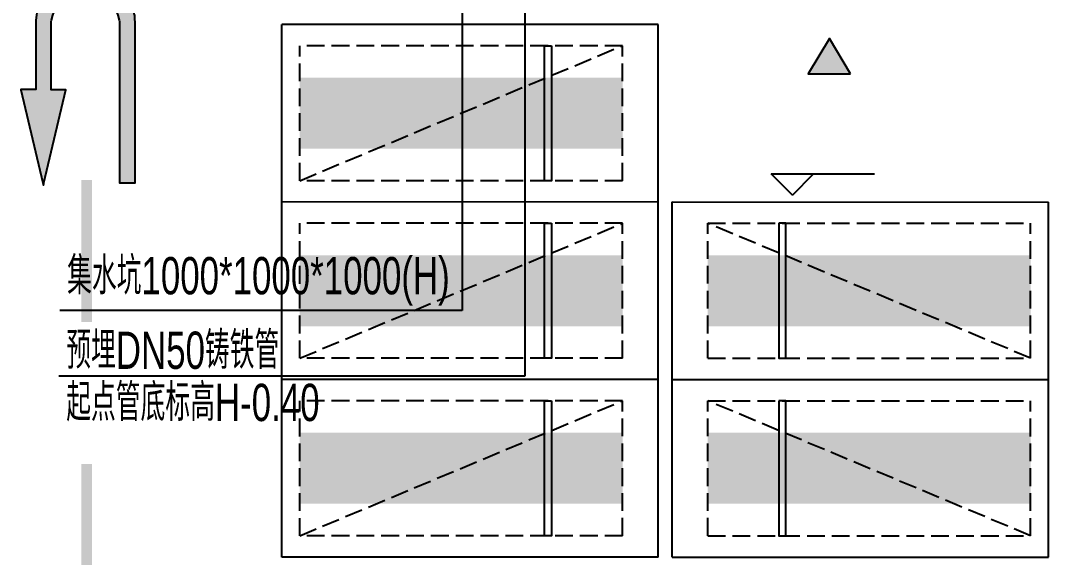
# Model space of a CAD drawing. Extents: x -1338203 to 1886333, y -783476 to 1038610.
# Drawn here: x 767978 to 782707, y -358151 to -350601 of the extents above; entities that cross this region are included whole.
import ezdxf

# ---------------------------------------------------------------- set-up
doc = ezdxf.new("R2010")
doc.units = 0
doc.header["$LTSCALE"] = 1000
doc.header["$MEASUREMENT"] = 0
doc.linetypes.add('A-001-平面B2$0$__DASH', pattern=[0.35, 0.25, -0.1])
for name, color, linetype in [('A-001-车位参照B2$0$A-001-车位参照B2$0$0A-P-PKNG-CAR(A)', 43, 'Continuous'), ('A-07-平面B2$0$0A-A-SYMB-ELEV', 150, 'Continuous'), ('A-FIRE', 7, 'Continuous'), ('p-a-regular', 5, 'Continuous'), ('中心线', 42, 'Continuous'), ('地面指向箭头', 7, 'Continuous'), ('负二层集水坑及排水沟$0$负二层集水坑及排水沟$0$0P-A-LEAD', 3, 'Continuous')]:
    doc.layers.add(name, color=color, linetype=linetype)
doc.styles.add('负二层集水坑及排水沟$0$负二层集水坑及排水沟$0$AAD-TXT', font='AAD-TXT.shx', dxfattribs={"width": 0.7, "height": 3, "bigfont": 'AAD-HZTXT.shx'})

# ---------------------------------------------------------------- blocks, each defined once
blk = doc.blocks.new('A-07-平面B2')
at = {"layer": 'A-07-平面B2$0$0A-A-SYMB-ELEV'}
for p, q in [((20842.58512893596, -6194.969889319153), (20542.58512893596, -5894.969889319153)), ((20542.58512893596, -5894.969889319153), (22001.14411143519, -5894.969889319153)), ((20842.58512893596, -6194.969889319153), (21142.58512893596, -5894.969889319153))]:
    blk.add_line(p, q, dxfattribs=at)
blk = doc.blocks.new('A-001-主楼组合参照B2')
blk.add_blockref('A-07-平面B2', (-8358.767723739147, -183249.9998517038))
blk = doc.blocks.new('负二层集水坑及排水沟')
at = {"layer": '负二层集水坑及排水沟$0$负二层集水坑及排水沟$0$0P-A-LEAD'}
for p, q in [((8711.774340932956, -185780.0005658881), (8711.774340932956, -191994.5736528912)), ((7831.230018159724, -186540.0005653024), (7831.230018159607, -191067.5176274211)), ((7831.230018159607, -191067.5176274211), (2159.341432489455, -191067.5176274211)), ((8711.774340932956, -191994.5736528912), (2146.913311039098, -191994.5736528912))]:
    blk.add_line(p, q, dxfattribs=at)
at = {"layer": '负二层集水坑及排水沟$0$负二层集水坑及排水沟$0$0P-A-LEAD', "color": 7, "style": '负二层集水坑及排水沟$0$负二层集水坑及排水沟$0$AAD-TXT', "width": 0.7}
for s, p in [('集水坑1000*1000*1000(H)', (2264.341432489455, -190839.9273477577)), ('预埋DN50铸铁管', (2251.913311039098, -191889.5736528912)), ('起点管底标高H-0.40', (2251.913311039098, -192624.5736528912))]:
    blk.add_text(s, height=525, dxfattribs=at).set_placement(p)
blk = doc.blocks.new('JTDT')
at = {"layer": 'A-FIRE'}
h = blk.add_hatch(color=251, dxfattribs=at)
h.dxf.hatch_style = 1
h.paths.add_polyline_path([(189164.8465497005, 82916.4021456521), (189161.857891531, 82988.18672551343), (189158.8621242794, 82988.18672551343), (189146.9003825193, 83059.9713942383), (189143.9117243498, 83074.92881438648), (189125.9655571686, 83122.78271278203), (189113.9967063263, 83161.66388304089), (189105.0236227357, 83179.6170704409), (189081.1001392155, 83230.45962700574), (189072.127055625, 83245.4169582905), (189057.1695466132, 83269.34737316577), (189036.2347212625, 83299.25545983412), (189024.2658704202, 83317.20162701537), (189021.2772122507, 83320.1901074578), (189021.2772122507, 83323.18596357293), (188961.4549961941, 83388.98585142265), (188892.6660947209, 83448.80868952395), (188817.8856587444, 83499.65133495233), (188734.1392482594, 83541.52836132655), (188650.3928377745, 83571.43600367731), (188560.6627127766, 83586.39333496196), (188467.9361096187, 83592.37811583723), (188378.2052737126, 83586.39333496196), (188288.4744378066, 83571.43600367731), (188201.7393691521, 83541.52836132643), (188117.9865604931, 83499.65133495245), (188043.2132335988, 83448.80868952395), (187974.4179339516, 83388.98585142265), (187914.6014051608, 83323.18596357293), (187914.6014051608, 83320.1901074578), (187911.6063488173, 83317.20162701537), (187899.643896149, 83299.25545983424), (187881.6977289678, 83269.34737316589), (187863.7522726948, 83245.4169582905), (187857.7671363654, 83230.45962700574), (187830.8478855936, 83179.6170704409), (187821.874802003, 83161.66388304101), (187809.9137711511, 83122.78271278203), (187794.9562621394, 83074.92881438648), (187788.9782348922, 83059.97139423818), (187777.0100949581, 82988.18672551343), (187771.032067711, 82916.40214565198), (187771.032067711, 82895.46749802853), (187771.032067711, 82838.64051604236), (187771.032067711, 81938.33781154593), (187558.667430614, 81938.33781154593), (187558.667430614, 81935.3495088307), (187866.740219956, 80625.28179278027), (187875.7133035467, 80592.37811658718), (187881.6977289678, 80625.28179278027), (188189.771229218, 81935.34950883058), (187983.3910175422, 81935.3495088307), (187983.3910175422, 81938.33781154593), (187983.3910175422, 82838.64051604236), (187986.3860738856, 82895.4674980283), (187989.3747320551, 82916.4021456521), (188007.3208992364, 82988.18672551343), (188037.2288081776, 83059.9713942383), (188046.2018917683, 83074.92881438648), (188076.1169097918, 83122.78271278192), (188109.0134769026, 83161.66388304101), (188123.9709859143, 83179.61707044102), (188183.7932019709, 83230.45962700574), (188204.7287382298, 83245.4169582905), (188246.6047871052, 83269.34737316589), (188318.3894558301, 83299.25545983412), (188390.1741245549, 83317.20162701537), (188441.0168588469, 83320.1901074578), (188467.9361096187, 83323.18596357305), (188491.8667022211, 83320.19010745769), (188542.7165455953, 83317.20162701525), (188614.500503412, 83299.25545983412), (188686.2851721369, 83269.34737316577), (188728.1548228383, 83245.4169582905), (188749.0967572712, 83230.45962700574), (188808.9125751538, 83179.6170704409), (188823.8700841655, 83161.66388304101), (188856.7737603585, 83122.78271278203), (188886.6816692998, 83074.9288143866), (188895.6540419822, 83059.9713942383), (188925.5619509234, 82988.18672551343), (188943.5088290129, 82916.40214565198), (188946.5045962646, 82895.46749802842), (188949.4925435258, 82838.64051604236), (188949.4925435258, 80625.28179278027), (189167.83520787, 80625.28179278027), (189167.83520787, 82838.64051604236), (189167.83520787, 82895.46749802842)])
at = {"layer": '地面指向箭头', "color": 251, "linetype": 'Continuous'}
blk.add_lwpolyline([(189164.8465497005, 82916.4021456521), (189161.857891531, 82988.18672551343), (189158.8621242794, 82988.18672551343), (189146.9003825193, 83059.9713942383), (189143.9117243498, 83074.92881438648), (189125.9655571686, 83122.78271278203), (189113.9967063263, 83161.66388304089), (189105.0236227357, 83179.6170704409), (189081.1001392155, 83230.45962700574), (189072.127055625, 83245.4169582905), (189057.1695466132, 83269.34737316577), (189036.2347212625, 83299.25545983412), (189024.2658704202, 83317.20162701537), (189021.2772122507, 83320.1901074578), (189021.2772122507, 83323.18596357293), (188961.4549961941, 83388.98585142265), (188892.6660947209, 83448.80868952395), (188817.8856587444, 83499.65133495233), (188734.1392482594, 83541.52836132655), (188650.3928377745, 83571.43600367731), (188560.6627127766, 83586.39333496196), (188467.9361096187, 83592.37811583723), (188378.2052737126, 83586.39333496196), (188288.4744378066, 83571.43600367731), (188201.7393691521, 83541.52836132643), (188117.9865604931, 83499.65133495245), (188043.2132335988, 83448.80868952395), (187974.4179339516, 83388.98585142265), (187914.6014051608, 83323.18596357293), (187914.6014051608, 83320.1901074578), (187911.6063488173, 83317.20162701537), (187899.643896149, 83299.25545983424), (187881.6977289678, 83269.34737316589), (187863.7522726948, 83245.4169582905), (187857.7671363654, 83230.45962700574), (187830.8478855936, 83179.6170704409), (187821.874802003, 83161.66388304101), (187809.9137711511, 83122.78271278203), (187794.9562621394, 83074.92881438648), (187788.9782348922, 83059.97139423818), (187777.0100949581, 82988.18672551343), (187771.032067711, 82916.40214565198), (187771.032067711, 82895.46749802853), (187771.032067711, 82838.64051604236), (187771.032067711, 81938.33781154593), (187558.667430614, 81938.33781154593), (187558.667430614, 81935.3495088307), (187866.740219956, 80625.28179278027), (187875.7133035467, 80592.37811658718), (187881.6977289678, 80625.28179278027), (188189.771229218, 81935.34950883058), (187983.3910175422, 81935.3495088307), (187983.3910175422, 81938.33781154593), (187983.3910175422, 82838.64051604236), (187986.3860738856, 82895.4674980283), (187989.3747320551, 82916.4021456521), (188007.3208992364, 82988.18672551343), (188037.2288081776, 83059.9713942383), (188046.2018917683, 83074.92881438648), (188076.1169097918, 83122.78271278192), (188109.0134769026, 83161.66388304101), (188123.9709859143, 83179.61707044102), (188183.7932019709, 83230.45962700574), (188204.7287382298, 83245.4169582905), (188246.6047871052, 83269.34737316589), (188318.3894558301, 83299.25545983412), (188390.1741245549, 83317.20162701537), (188441.0168588469, 83320.1901074578), (188467.9361096187, 83323.18596357305), (188491.8667022211, 83320.19010745769), (188542.7165455953, 83317.20162701525), (188614.500503412, 83299.25545983412), (188686.2851721369, 83269.34737316577), (188728.1548228383, 83245.4169582905), (188749.0967572712, 83230.45962700574), (188808.9125751538, 83179.6170704409), (188823.8700841655, 83161.66388304101), (188856.7737603585, 83122.78271278203), (188886.6816692998, 83074.9288143866), (188895.6540419822, 83059.9713942383), (188925.5619509234, 82988.18672551343), (188943.5088290129, 82916.40214565198), (188946.5045962646, 82895.46749802842), (188949.4925435258, 82838.64051604236), (188949.4925435258, 80625.28179278027), (189167.83520787, 80625.28179278027), (189167.83520787, 82838.64051604236), (189167.83520787, 82895.46749802842), (189164.8465497005, 82916.4021456521)], dxfattribs=at)
blk = doc.blocks.new('A$C3d42903c')
at = {"layer": '中心线', "color": 251, "const_width": 150}
for points in [[(356260.4209068315, 176396.3138125194), (356260.4209068315, 174396.3138125194)], [(356260.4209068315, 172396.3138125194), (356260.4209068315, 170396.3138125194)]]:
    blk.add_lwpolyline(points, dxfattribs=at)
at = {"layer": '地面指向箭头', "color": 251}
blk.add_blockref('JTDT', (167773.2270598401, 95732.33680024609), dxfattribs=at)
blk = doc.blocks.new('A$Cb720460c')
at = {"layer": '地面指向箭头'}
h = blk.add_hatch(color=251, dxfattribs=at)
h.dxf.hatch_style = 1
h.paths.add_polyline_path([(367024.7258203453, 177891.8673655255), (366724.7258203453, 178391.8673655255), (366424.7258203453, 177891.8673655255)])
at = {"layer": '地面指向箭头', "color": 251, "flags": 128}
blk.add_lwpolyline([(367024.7258203453, 177891.8673655255), (366724.7258203453, 178391.8673655255), (366424.7258203453, 177891.8673655255), (367024.7258203453, 177891.8673655255)], dxfattribs=at)
blk = doc.blocks.new('A-001-车位参照B2$0$A-001-车位参照B2$0$ddd')
for p, q in [((0.1196331636165269, 2499.734631010215), (5300.119627203792, 2499.986558642588)), ((0.1196331636165269, 2499.734631010215), (0.2384704556898214, -0.2653666055994108)), ((5300.119627203792, 2499.986558642588), (5300.238464436203, -0.01343849650584161)), ((0.2384704556898214, -0.2653666055994108), (5300.238464436203, -0.01343849650584161))]:
    blk.add_line(p, q)
at = {"linetype": 'A-001-平面B2$0$__DASH'}
for p, q in [((500.1338930671918, 2199.758391137235), (5050.133887941134, 2199.974675002741)), ((500.1338930671918, 2199.758391137235), (500.2242094210233, 299.7583935214207)), ((5050.133887941134, 2199.974675002741), (5050.224204235303, 299.9746773870429)), ((500.2242094210233, 299.7583935214207), (5050.224204235303, 299.9746773870429))]:
    blk.add_line(p, q, dxfattribs=at)
blk.add_lwpolyline([(5050.133887941134, 2199.974675002741), (500.2242094210233, 299.7583935214207)], dxfattribs=at)
blk.add_lwpolyline([(1500.224208288535, 299.8059285574127), (1500.133891934704, 2199.805926173227), (1600.133891815436, 2199.810679533752), (1600.224208169326, 299.8106819179375)], close=True)
at = {"layer": 'p-a-regular', "ltscale": 0.002, "const_width": 999.9999999999999}
blk.add_lwpolyline([(5050.179046088189, 1249.974676194834), (500.1790512440493, 1249.758392329211)], dxfattribs=at)

msp = doc.modelspace()

# ---------------------------------------------------------------- block references
at = {"ltscale": 0.002}
for name, p in [('A-001-主楼组合参照B2', (766365.3666062295, -163610.9266430476)), ('A-001-主楼组合参照B2', (766365.3667125844, -163610.9266343083)), ('负二层集水坑及排水沟', (766365.3667119629, -163610.9266319074)), ('A$C3d42903c', (412646.1906152107, -529238.6893982684)), ('A$Cb720460c', (412646.1912085176, -529238.6898988263))]:
    msp.add_blockref(name, p, dxfattribs=at)
at = {"layer": 'A-001-车位参照B2$0$A-001-车位参照B2$0$0A-P-PKNG-CAR(A)', "linetype": 'Continuous', "rotation": 180.0027235406079}
for p in [(776956.6052921338, -350650.6275166111), (776956.6052921338, -353150.6275166111), (776956.6052921338, -355650.6275166111)]:
    msp.add_blockref('A-001-车位参照B2$0$A-001-车位参照B2$0$ddd', p, dxfattribs=at)
at = {"layer": 'A-001-车位参照B2$0$A-001-车位参照B2$0$0A-P-PKNG-CAR(A)', "linetype": 'Continuous', "xscale": -1, "rotation": 179.9972764593919}
for p in [(777156.6052927675, -353150.6275166111), (777156.605292768, -355650.6275166111)]:
    msp.add_blockref('A-001-车位参照B2$0$A-001-车位参照B2$0$ddd', p, dxfattribs=at)

doc.saveas('drawing.dxf')
